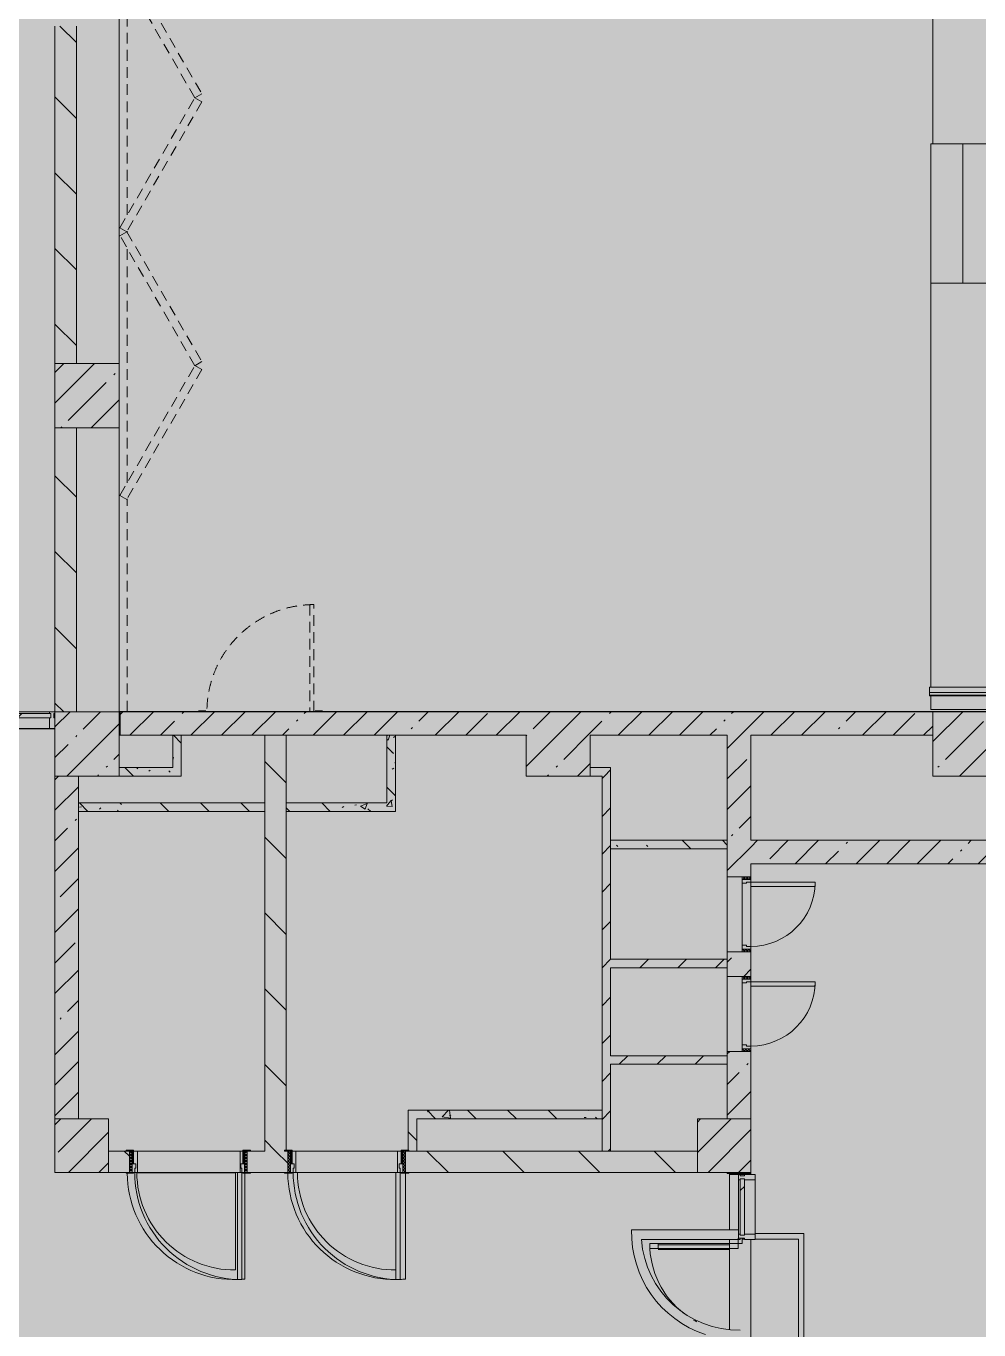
# Model space of a CAD drawing. Header units: millimetres. Extents: x -3129 to 197107, y -8553 to 29000.
# Drawn here: x 83538 to 92437, y 9430 to 21600 of the extents above; entities that cross this region are included whole.
import ezdxf

# ---------------------------------------------------------------- set-up
doc = ezdxf.new("R2010")
doc.units = ezdxf.units.MM
doc.linetypes.add('200_ШТРИХ__ш1_п0_6_', pattern=[160, 100, -60])
doc.layers.add('A-DETL-GENF-6', color=7, linetype='Continuous', lineweight=9, true_color=0xc0c0c0, transparency=0.4)
for name, color, linetype, lineweight, true_color in [('A-DETL-GENF-7', 7, 'Continuous', 5, 0xe2e2e2), ('A-DETL-GENF-9', 7, 'Continuous', 5, 0xb7b7b7), ('A-DOOR-3', 7, 'Continuous', 5, 0xaaaaaa), ('A-DOOR-4', 7, 'Continuous', 5, 0xe2e2e2), ('A-DOOR-5', 7, 'Continuous', 5, 0xb7b7b7), ('A-DOOR-FRAM-3', 7, 'Continuous', 5, 0xe2e2e2), ('A-DOOR-FRAM-4', 7, 'Continuous', 5, 0xaaaaaa), ('A-DOOR-FRAM-5', 7, 'Continuous', 5, 0xb7b7b7), ('A-FLOR-2', 7, 'Continuous', 5, 0xb7b7b7), ('A-GLAZ-CURT-1', 7, 'Continuous', 5, 0x737373), ('A-GLAZ-CWMG-2', 7, 'Continuous', 5, 0x737373), ('A-WALL-7', 7, 'Continuous', 9, 0x737373), ('A-WALL-8', 7, 'Continuous', 5, 0x737373), ('A-WALL-PATT-2', 7, 'Continuous', 5, 0x787878), ('I-WALL-7', 7, 'Continuous', 5, 0x737373), ('I-WALL-8', 7, 'Continuous', 5, 0x787878), ('S-COLS-1', 7, 'Continuous', 5, 0x737373), ('S-STRS-2', 7, 'Continuous', 5, 0x737373)]:
    doc.layers.add(name, color=color, linetype=linetype, lineweight=lineweight, true_color=true_color)
for name, color, linetype, lineweight in [('A-DETL-MBND-1', 7, '200_ШТРИХ__ш1_п0_6_', 9), ('A-GLAZ-CURT-2', 7, 'Continuous', 5), ('I-WALL-6', 7, 'Continuous', 5), ('S-COLS-2', 7, 'Continuous', 5)]:
    doc.layers.add(name, color=color, linetype=linetype, lineweight=lineweight)
pattern_1 = [(135, (70097.43, 0), (-353.5534, -353.5534), [])]
pattern_2 = [(45, (70097.43, 0), (-285.123, 285.123), []), (45, (70382.56, 0), (-285.123, 285.123), [504.031, -100.806, 16.764, -84.042])]
pattern_3 = [(45, (70097.43, 0), (-176.7767, 176.7767), [])]
pattern_4 = [(135, (70097.43, 0), (-377.171, -377.171), [533.4, -88.9, 17.78, -88.9]), (135, (70097.43, 376.94), (-377.171, -377.171), []), (50, (70097.43, 0), (637.645, -55.787), [66.675, -733.425]), (355, (70097.4, 0), (-123.35, 668.7), [53.34, -586.74]), (100.451, (70150.6, -4.65), (514.299, 612.908), [56.665, -623.315]), (46.184, (70097.4, 177.8), (948.776, -147.15), [100.012, -1100.137]), (96.636, (70176.5, 165.5), (830.91, 865.997), [84.998, -934.973]), (351.184, (70097.4, 177.8), (830.918, 865.99), [80.01, -880.11]), (21, (70186.33, 133.35), (530.651, -357.928), [66.675, -733.425]), (326, (70186.3, 133.35), (216.308, 644.658), [53.34, -586.74]), (71.451, (70230.55, 103.5), (746.96, 286.724), [56.665, -623.315]), (37.5, (70097.43, 0), (10.8105, 295.9426), [16.764, -562.864, 16.764, -578.866, -588.962]), (37.5, (70097.43, 0), (10.8105, 295.9426), [-1175.258, 16.764, -572.198]), (7.5, (70097.43, 0), (233.869, 350.6318), [16.764, -322.834, 16.764, -549.529, -224.472]), (7.5, (70097.43, 0), (233.869, 350.6318), [-905.891, 16.764, -207.708]), (327.5, (69899.19, 0), (474.5678, -20.0513), [16.764, -205.486, 16.764, -676.656, -920.115]), (327.5, (69899.19, 0), (474.5678, -20.0513), [-915.67, 16.764, -903.351]), (317.5, (69810.3, 0), (518.452, 88.9934), [16.764, -272.161, 16.764, -443.738, -653.415]), (317.5, (69810.3, 0), (518.452, 88.9934), [-749.427, 16.764, -636.651])]

# ---------------------------------------------------------------- blocks, each defined once
blk = doc.blocks.new('BSC_Колонна _Прямоугольная - 600х600-V99-2_1_1_птичка')
at = {"layer": 'S-COLS-2'}
h = blk.add_hatch(dxfattribs=at)
h.set_pattern_fill('FP_125', color=256, style=0, pattern_type=2)
h.set_pattern_definition([(45, (-14010, -14900), (-285.123, 285.123), []), (45, (-13724.88, -14900), (-285.123, 285.123), [504.031, -100.806, 16.764, -84.042])])
h.paths.add_polyline_path([(-300, -300), (300, -300), (300, 300), (-300, 300), (-300, -208)])
at = {"layer": 'S-COLS-1'}
for p, q in [((300, 300), (-300, 300)), ((-300, 300), (-300, -300)), ((300, -300), (300, 300)), ((-300, -300), (300, -300))]:
    blk.add_line(p, q, dxfattribs=at)
blk = doc.blocks.new('BSC_Колонна _Прямоугольная - 600х600-23295697-2_1_1_птичка')
at = {"layer": 'S-COLS-2'}
h = blk.add_hatch(dxfattribs=at)
h.set_pattern_fill('FP_126', color=256, style=0, pattern_type=2)
h.set_pattern_definition([(45, (-14010, -18150), (-285.123, 285.123), []), (45, (-13724.88, -18150), (-285.123, 285.123), [504.031, -100.806, 16.764, -84.042])])
h.paths.add_polyline_path([(-300, -300), (300, -300), (300, 300), (-300, 300), (-300, -26)])
at = {"layer": 'S-COLS-1'}
for p, q in [((300, 300), (-300, 300)), ((-300, 300), (-300, -300)), ((300, -300), (300, 300)), ((-300, -300), (300, -300))]:
    blk.add_line(p, q, dxfattribs=at)
blk = doc.blocks.new('110_Дверь_СКБ_1Ст_Внутренняя1 - Д-4 1100x2100h_су мгн-32375332-2_1_1_птичка')
at = {"layer": 'A-DOOR-3'}
h = blk.add_hatch(dxfattribs=at)
h.set_pattern_fill('FP_13', color=256, style=0, pattern_type=2)
h.set_pattern_definition([(135, (1751.41, 164.685), (-14.14214, -14.14214), []), (225, (1751.41, 164.685), (14.14214, -14.14214), [])])
h.paths.add_polyline_path([(562.5, 100), (537.5, 100), (537.5, -100), (562.5, -100)])
at = {"layer": 'A-DOOR-4'}
h = blk.add_hatch(color=256, dxfattribs=at)
h.paths.add_polyline_path([(512.5, 100), (512.5, 60), (502.5, 60), (502.5, 20), (537.5, 20), (537.5, 100)])
h.paths.add_polyline_path([(-487.5, 100), (-512.5, 100), (-512.5, 20), (-477.5, 20), (-477.5, 60), (-487.5, 60)])
at = {"layer": 'A-DOOR-FRAM-3'}
for points in [[(-487.5, 1100), (-487.5, 100), (-447.5, 100), (-447.5, 1100)], [(-567.5, 108), (-567.5, 100), (-497.5, 100), (-497.5, 108)], [(-497.5, 20), (-512.5, 20), (-512.5, -100), (-497.5, -100)], [(592.5, 108), (522.5, 108), (522.5, 100), (592.5, 100)], [(537.5, 20), (522.5, 20), (522.5, -100), (537.5, -100)], [(-567.5, -100), (-567.5, -108), (-497.5, -108), (-497.5, -100)], [(592.5, -100), (522.5, -100), (522.5, -108), (592.5, -108)]]:
    blk.add_hatch(color=256, dxfattribs=at).paths.add_polyline_path(points)
at = {"layer": 'A-DOOR-FRAM-4'}
h = blk.add_hatch(dxfattribs=at)
h.set_pattern_fill('FP_14', color=256, style=0, pattern_type=2)
h.set_pattern_definition([(45, (-371.384, 164.685), (-14.1421, 14.1421), []), (135, (-371.384, 164.685), (-14.1421, -14.1421), [])])
h.paths.add_polyline_path([(-512.5, 100), (-537.5, 100), (-537.5, -100), (-512.5, -100)])
at = {"layer": 'A-DOOR-5'}
for p, q in [((-487.5, 1100), (-487.5, 100)), ((-447.5, 1100), (-487.5, 1100)), ((-447.5, 100), (-447.5, 1100)), ((-487.5, 100), (-447.5, 100))]:
    blk.add_line(p, q, dxfattribs=at)
blk.add_arc((-487.5, 100), 1000, 360, 90, dxfattribs=at)
at = {"layer": 'A-DOOR-FRAM-5'}
for p, q in [((-497.5, 108), (-567.5, 108)), ((-567.5, 108), (-567.5, 100)), ((-567.5, 100), (-497.5, 100)), ((-512.5, 100), (-537.5, 100)), ((-537.5, 100), (-537.5, -100)), ((-487.5, 100), (-512.5, 100)), ((-512.5, 100), (-512.5, 20)), ((-512.5, -100), (-512.5, 100)), ((-497.5, 100), (-512.5, 100)), ((-512.5, 100), (-512.5, 99)), ((-512.5, 99), (-497.5, 99)), ((-512.5, 20), (-477.5, 20)), ((-497.5, 20), (-512.5, 20)), ((-512.5, 20), (-512.5, -100)), ((-497.5, 100), (-497.5, 108)), ((-497.5, 99), (-497.5, 100)), ((-497.5, -100), (-497.5, 20)), ((-487.5, 60), (-487.5, 100)), ((-477.5, 60), (-487.5, 60)), ((-477.5, 20), (-477.5, 60)), ((512.5, 60), (502.5, 60)), ((502.5, 60), (502.5, 20)), ((502.5, 20), (537.5, 20)), ((512.5, 100), (512.5, 60)), ((537.5, 100), (512.5, 100)), ((592.5, 108), (522.5, 108)), ((522.5, 108), (522.5, 100)), ((537.5, 100), (522.5, 100)), ((522.5, 100), (522.5, 99)), ((522.5, 100), (592.5, 100)), ((522.5, 99), (537.5, 99)), ((537.5, 20), (522.5, 20)), ((522.5, 20), (522.5, -100)), ((537.5, 20), (537.5, 100)), ((562.5, 100), (537.5, 100)), ((537.5, 100), (537.5, -100)), ((537.5, 99), (537.5, 100)), ((537.5, -100), (537.5, 20)), ((562.5, -100), (562.5, 100)), ((592.5, 100), (592.5, 108)), ((-497.5, -100), (-567.5, -100)), ((-567.5, -100), (-567.5, -108)), ((-567.5, -108), (-497.5, -108)), ((-537.5, -100), (-512.5, -100)), ((-512.5, -100), (-497.5, -100)), ((-497.5, -108), (-497.5, -100)), ((522.5, -100), (537.5, -100)), ((592.5, -100), (522.5, -100)), ((522.5, -100), (522.5, -108)), ((522.5, -108), (592.5, -108)), ((537.5, -100), (562.5, -100)), ((592.5, -108), (592.5, -100))]:
    blk.add_line(p, q, dxfattribs=at)
blk = doc.blocks.new('110_Дверь_СКБ_1Ст_Внутренняя1 - Д-13 1100x2100h_кладовая-33288301-2_1_1_птичка')
at = {"layer": 'A-DETL-MBND-1'}
for points in [[(512, 113), (512, 1110), (472, 1110), (472, 113)], [(592, 113), (592, 118), (522, 113)]]:
    blk.add_hatch(color=256, dxfattribs=at).paths.add_polyline_path(points)
for p, q in [((472, 1110), (472, 113)), ((512, 1110), (472, 1110)), ((512, 113), (512, 1110)), ((-498, 118), (-568, 118)), ((592, 118), (522, 118))]:
    blk.add_line(p, q, dxfattribs=at)
blk.add_arc((512, 110), 1000, 90, 179.8021, dxfattribs=at)
blk = doc.blocks.new('DOR__перегородка__Прямоугольная - ТП-2_ Вн_ДПГ_9480х4200h_2-23998078-2_1_1_птичка')
at = {"layer": 'A-DETL-MBND-1'}
for p, q in [((3, -75), (1987, -75)), ((1982, -72), (2019, -7)), ((3194, -772), (1982, -72)), ((2019, -7), (3231, -707)), ((2137, -75), (4324, -75)), ((3230, -707), (4443, -7)), ((4480, -72), (3268, -772)), ((4443, -7), (4480, -72)), ((4474, -75), (4487, -75)), ((4481, -72), (4518, -7)), ((5693, -772), (4481, -72)), ((4518, -7), (5731, -707)), ((4637, -75), (6824, -75)), ((5730, -707), (6942, -7)), ((6980, -72), (5767, -772)), ((6942, -7), (6980, -72)), ((6974, -75), (6985, -75)), ((6979, -72), (7017, -7)), ((8192, -772), (6979, -72)), ((7017, -7), (8229, -707)), ((7135, -75), (9323, -75)), ((8229, -707), (9441, -7)), ((9479, -72), (8267, -772)), ((9105, -201), (9105, -75)), ((9180, -158), (9180, -75)), ((9255, -114), (9255, -75)), ((9405, -1474), (9405, -114)), ((9441, -7), (9479, -72)), ((9473, -75), (9480, -75)), ((9255, -1474), (9255, -201)), ((9330, -1474), (9330, -158)), ((9105, -1474), (9105, -288)), ((9180, -1474), (9180, -244)), ((9480, -1474), (9480, -450)), ((3231, -707), (3194, -772)), ((3268, -772), (3230, -707)), ((5731, -707), (5693, -772)), ((5767, -772), (5730, -707)), ((8229, -707), (8192, -772)), ((8267, -772), (8229, -707)), ((9105, -1474), (9480, -1474))]:
    blk.add_line(p, q, dxfattribs=at)
blk = doc.blocks.new('BSC_Колонна _Прямоугольная - 500х500-V155-2_1_1_птичка')
at = {"layer": 'S-COLS-2'}
h = blk.add_hatch(dxfattribs=at)
h.set_pattern_fill('FP_176', color=256, style=0, pattern_type=2)
h.set_pattern_definition([(45, (-19960, -11150), (-285.123, 285.123), []), (45, (-19674.88, -11150), (-285.123, 285.123), [504.031, -100.806, 16.764, -84.042])])
h.paths.add_polyline_path([(-250, -250), (250, -250), (250, 250), (-250, 250), (-250, 71)])
at = {"layer": 'S-COLS-1'}
for p, q in [((250, 250), (-250, 250)), ((-250, 250), (-250, -250)), ((250, -250), (250, 250)), ((-250, -250), (250, -250))]:
    blk.add_line(p, q, dxfattribs=at)
blk = doc.blocks.new('Перекрытия 3 - Перекрытия 4-20977624-2_1_1_птичка')
at = {"layer": 'S-STRS-2'}
for p, q in [((21910, 26500), (21910, 26351)), ((22810, 26351), (22810, 26500)), ((23710, 26351), (23710, 26500)), ((24610, 26351), (24610, 26500)), ((25510, 26351), (25510, 26500)), ((26410, 26351), (26410, 26500)), ((27310, 26351), (27310, 26500)), ((28210, 26351), (28210, 26500)), ((29110, 26351), (29110, 26500)), ((30010, 26351), (30010, 26500)), ((21910, 26270), (21910, 20500)), ((22810, 20500), (22810, 26270)), ((23710, 20500), (23710, 26270)), ((24610, 20500), (24610, 26270)), ((25510, 20500), (25510, 26270)), ((26410, 20500), (26410, 26270)), ((27310, 20500), (27310, 26270)), ((28210, 20500), (28210, 26270)), ((29110, 20500), (29110, 26270)), ((30010, 22600), (30010, 26270)), ((30010, 20500), (30010, 22000)), ((22490, 20500), (21910, 20500)), ((23390, 20500), (22810, 20500)), ((24290, 20500), (23710, 20500)), ((25190, 20500), (24610, 20500)), ((26090, 20500), (25510, 20500)), ((26990, 20500), (26410, 20500)), ((27890, 20500), (27310, 20500)), ((28790, 20500), (28210, 20500)), ((29690, 20500), (29110, 20500)), ((30610, 20500), (30010, 20500))]:
    blk.add_line(p, q, dxfattribs=at)
blk = doc.blocks.new('110_Дверь_СКБ_1Ст - д-18 _п_ 700x2100h_Технический шкаф ЭОМ и СС-32102833-2_1_1_птичка')
at = {"layer": 'A-DOOR-3'}
h = blk.add_hatch(dxfattribs=at)
h.set_pattern_fill('FP_55', color=256, style=0, pattern_type=2)
h.set_pattern_definition([(135, (1951.41, 174.685), (-14.14214, -14.14214), []), (225, (1951.41, 174.685), (14.14214, -14.14214), [])])
h.paths.add_polyline_path([(362.5, 110), (337.5, 110), (337.5, 30), (362.5, 30)])
at = {"layer": 'A-DOOR-4'}
h = blk.add_hatch(color=256, dxfattribs=at)
h.paths.add_polyline_path([(337.5, 110), (312.5, 110), (312.5, 70), (302.5, 70), (302.5, 30), (337.5, 30)])
h.paths.add_polyline_path([(-277.5, 70), (-287.5, 70), (-287.5, 110), (-312.5, 110), (-312.5, 30), (-277.5, 30)])
at = {"layer": 'A-DOOR-FRAM-3'}
blk.add_hatch(color=256, dxfattribs=at).paths.add_polyline_path([(-247.5, 710), (-287.5, 710), (-287.5, 110), (-247.5, 110)])
at = {"layer": 'A-DOOR-FRAM-4'}
h = blk.add_hatch(dxfattribs=at)
h.set_pattern_fill('FP_56', color=256, style=0, pattern_type=2)
h.set_pattern_definition([(45, (-171.384, 174.685), (-14.1421, 14.1421), []), (135, (-171.384, 174.685), (-14.1421, -14.1421), [])])
h.paths.add_polyline_path([(-312.5, 110), (-337.5, 110), (-337.5, 30), (-312.5, 30)])
at = {"layer": 'A-DOOR-5'}
for p, q in [((-287.5, 710), (-287.5, 110)), ((-247.5, 710), (-287.5, 710)), ((-247.5, 110), (-247.5, 710)), ((-287.5, 110), (-247.5, 110))]:
    blk.add_line(p, q, dxfattribs=at)
blk.add_arc((-287.5, 110), 600, 360, 90, dxfattribs=at)
at = {"layer": 'A-DOOR-FRAM-5'}
for p, q in [((-312.5, 110), (-337.5, 110)), ((-337.5, 110), (-337.5, 30)), ((-337.5, 30), (-312.5, 30)), ((-287.5, 110), (-312.5, 110)), ((-312.5, 110), (-312.5, 30)), ((-312.5, 30), (-312.5, 110)), ((-312.5, 30), (-277.5, 30)), ((-287.5, 70), (-287.5, 110)), ((-277.5, 70), (-287.5, 70)), ((-277.5, 30), (-277.5, 70)), ((302.5, 30), (-277.5, 30)), ((-247.5, 110), (312.5, 110)), ((312.5, 70), (302.5, 70)), ((302.5, 70), (302.5, 30)), ((302.5, 30), (337.5, 30)), ((312.5, 110), (312.5, 70)), ((337.5, 110), (312.5, 110)), ((337.5, 30), (337.5, 110)), ((362.5, 110), (337.5, 110)), ((337.5, 110), (337.5, 30)), ((337.5, 30), (362.5, 30)), ((362.5, 30), (362.5, 110))]:
    blk.add_line(p, q, dxfattribs=at)
blk = doc.blocks.new('BSC_Колонна _Прямоугольная - 500х500-V184-2_1_1_птичка')
at = {"layer": 'S-COLS-2'}
h = blk.add_hatch(dxfattribs=at)
h.set_pattern_fill('FP_199', color=256, style=0, pattern_type=2)
h.set_pattern_definition([(45, (-13960, -11150), (-285.123, 285.123), []), (45, (-13674.88, -11150), (-285.123, 285.123), [504.031, -100.806, 16.764, -84.042])])
h.paths.add_polyline_path([(-250, -250), (250, -250), (250, 250), (-250, 250), (-250, -208)])
at = {"layer": 'S-COLS-1'}
for p, q in [((250, 250), (-250, 250)), ((-250, 250), (-250, -250)), ((250, -250), (250, 250)), ((-250, -250), (250, -250))]:
    blk.add_line(p, q, dxfattribs=at)
blk = doc.blocks.new('BSC_Колонна _Прямоугольная - 600х600-V188-2_1_1_птичка')
at = {"layer": 'S-COLS-2'}
h = blk.add_hatch(dxfattribs=at)
h.set_pattern_fill('FP_202', color=256, style=0, pattern_type=2)
h.set_pattern_definition([(45, (-22210, -14900), (-285.123, 285.123), []), (45, (-21924.88, -14900), (-285.123, 285.123), [504.031, -100.806, 16.764, -84.042])])
h.paths.add_polyline_path([(-300, -300), (300, -300), (300, 300), (-300, 300)])
at = {"layer": 'S-COLS-1'}
for p, q in [((300, 300), (-300, 300)), ((-300, 300), (-300, -300)), ((300, -300), (300, 300)), ((-300, -300), (300, -300))]:
    blk.add_line(p, q, dxfattribs=at)
blk = doc.blocks.new('Прямоугольный импост - Импост структурный с накладкой - 160мм-23997896-2_1_1_птичка')
at = {"layer": 'A-GLAZ-CWMG-2'}
for p, q in [((-50, 40), (-50, 140)), ((-50, 140), (0, 140)), ((-40, 40), (-50, 40)), ((-50, -17), (-50, 0)), ((-50, 0), (-40, 0)), ((-40, 0), (-40, 40)), ((-10, 40), (-10, 0)), ((0, 40), (-10, 40)), ((-10, 0), (0, 0)), ((0, -17), (-50, -17))]:
    blk.add_line(p, q, dxfattribs=at)
blk = doc.blocks.new('Системная панель - Стекло - 40мм-23997898-2_1_1_птичка')
at = {"layer": 'A-GLAZ-CURT-2'}
h = blk.add_hatch(dxfattribs=at)
h.set_pattern_fill('FP_224', color=256, style=0, pattern_type=2)
h.set_pattern_definition([(45, (-13750.1, -14683), (-1414.21, 1414.21), [1000, -3000]), (45, (-14750.1, -15183), (-1414.21, 1414.21), [3000, -1000]), (45, (-12750.1, -15683), (-1414.21, 1414.21), [1000, -3000])])
h.paths.add_polyline_path([(420, -40), (420, 0), (-420, 0), (-420, -40)])
at = {"layer": 'A-GLAZ-CURT-1'}
for p, q in [((420, 0), (-420, 0)), ((-420, 0), (-420, -40)), ((-420, -40), (420, -40)), ((420, -40), (420, 0))]:
    blk.add_line(p, q, dxfattribs=at)
blk = doc.blocks.new('Прямоугольный импост - Импост структурный с накладкой - 160мм-23771920-2_1_1_птичка')
at = {"layer": 'A-GLAZ-CWMG-2'}
for p, q in [((13660, 15200), (12840, 15200)), ((13660, 15043), (12840, 15043))]:
    blk.add_line(p, q, dxfattribs=at)
blk = doc.blocks.new('Системная панель - Стекло - 40мм-32387041-2_1_1_птичка')
at = {"layer": 'A-GLAZ-CURT-2'}
h = blk.add_hatch(dxfattribs=at)
h.set_pattern_fill('FP_231', color=256, style=0, pattern_type=2)
h.set_pattern_definition([(135, (10077.7, -20610), (-1414.21, -1414.21), [1000, -3000]), (135, (10577.7, -21610), (-1414.21, -1414.21), [3000, -1000]), (135, (11077.7, -19610), (-1414.21, -1414.21), [1000, -3000])])
h.paths.add_polyline_path([(262, 40), (-262, 40), (-262, 0), (262, 0)])
at = {"layer": 'A-GLAZ-CURT-1'}
for p, q in [((262, 40), (-262, 40)), ((-262, 40), (-262, 0)), ((-262, 0), (262, 0)), ((262, 0), (262, 40))]:
    blk.add_line(p, q, dxfattribs=at)
blk = doc.blocks.new('Прямоугольный импост - Импост структурный с накладкой - 160мм Темный-30755591-2_1_1_птичка')
at = {"layer": 'A-GLAZ-CWMG-2'}
for p, q in [((-25, 0), (-25, 17)), ((-25, 17), (25, 17)), ((-15, 0), (-25, 0)), ((-15, -40), (-15, 0)), ((25, 0), (15, 0)), ((15, 0), (15, -40)), ((25, 17), (25, 0)), ((-25, -140), (-25, -40)), ((-25, -40), (-15, -40)), ((15, -40), (25, -40)), ((25, -40), (25, -140)), ((25, -140), (-25, -140))]:
    blk.add_line(p, q, dxfattribs=at)
blk = doc.blocks.new('Прямоугольный импост - Импост структурный с накладкой - 160мм Темный-30755595-2_1_1_птичка')
at = {"layer": 'A-GLAZ-CWMG-2'}
for p, q in [((0, 17), (-50, 17)), ((-50, 17), (-50, 0)), ((-50, 0), (-40, 0)), ((-40, 0), (-40, -40)), ((-10, -40), (-10, 0)), ((-10, 0), (0, 0)), ((0, 0), (0, 17)), ((-40, -40), (-50, -40)), ((-50, -40), (-50, -140)), ((0, -40), (-10, -40)), ((0, -140), (0, -40)), ((-50, -140), (0, -140))]:
    blk.add_line(p, q, dxfattribs=at)
blk = doc.blocks.new('Дверь_Витражная_остекление_ - ВВ-16 остекление-32390142-2_1_1_птичка')
at = {"layer": 'A-DETL-GENF-7'}
for points in [[(-788, -56), (-788, -20), (-833, -20), (-833, -845), (-788, -845)], [(850, -860), (850, -20), (837, -20), (837, -860)]]:
    blk.add_hatch(color=256, dxfattribs=at).paths.add_polyline_path(points)
at = {"layer": 'A-DETL-GENF-9'}
for p, q in [((-788, -20), (-833, -20)), ((-833, -845), (-833, -20)), ((-788, -20), (-833, -20)), ((-833, -20), (-833, -845)), ((-833, -100), (-788, -100)), ((-823, -765), (-823, -100)), ((-788, -845), (-788, -20)), ((-788, -845), (-788, -20)), ((-779, -765), (-779, -100)), ((829, -780), (829, -100)), ((837, -860), (837, -20)), ((837, -20), (837, -860)), ((850, -100), (837, -100)), ((-833, -765), (-788, -765)), ((-833, -845), (-788, -845)), ((-833, -845), (-788, -845)), ((850, -780), (837, -780)), ((850, -860), (837, -860)), ((837, -860), (850, -860))]:
    blk.add_line(p, q, dxfattribs=at)
at = {"layer": 'A-DOOR-5'}
for p, q in [((-883, 20), (-833, 20)), ((-883, -20), (-883, 20)), ((-833, 20), (-833, -20)), ((833, 20), (883, 20)), ((833, -20), (833, 20)), ((883, 20), (883, -20)), ((-833, -20), (-883, -20)), ((-833, -845), (-833, -20)), ((833, -860), (833, -20)), ((883, -20), (833, -20))]:
    blk.add_line(p, q, dxfattribs=at)
for centre, radius, start, end in [((-833, -20), 825, 329.8094, 332.2043), ((-833, -20), 825, 270, 322.6078), ((833, -20), 840, 230.3386, 232.9926), ((833, -20), 840, 234.0758, 270)]:
    blk.add_arc(centre, radius, start, end, dxfattribs=at)
blk = doc.blocks.new('Прямоугольный импост - Импост структурный с накладкой - 160мм Темный-32387142-2_1_1_птичка')
at = {"layer": 'A-GLAZ-CWMG-2'}
for p, q in [((20093, 10325), (20093, 10830)), ((20250, 10325), (20250, 10830))]:
    blk.add_line(p, q, dxfattribs=at)
blk = doc.blocks.new('Перекрытия 2 - Перекрытия 4-32990152-2_1_1_птичка')
at = {"layer": 'S-STRS-2'}
for p, q in [((21910, 19180), (22510, 19180)), ((21910, 19180), (21910, 15411)), ((22810, 19180), (23410, 19180)), ((22810, 15411), (22810, 19180)), ((23710, 19180), (24310, 19180)), ((23710, 15411), (23710, 19180)), ((24610, 19180), (25210, 19180)), ((24610, 15411), (24610, 19180)), ((25510, 19180), (26110, 19180)), ((25510, 15411), (25510, 19180)), ((26410, 19180), (27010, 19180)), ((26410, 15411), (26410, 19180)), ((27310, 19180), (27910, 19180)), ((27310, 15411), (27310, 19180)), ((28210, 19180), (28810, 19180)), ((28210, 15411), (28210, 19180)), ((29110, 19180), (29710, 19180)), ((29110, 15411), (29110, 19180)), ((30010, 19180), (30610, 19180)), ((30010, 15411), (30010, 19180)), ((30610, 18430), (30610, 19180)), ((30610, 15411), (30610, 17830)), ((21910, 15330), (21910, 15200)), ((22810, 15200), (22810, 15330)), ((23710, 15200), (23710, 15330)), ((24610, 15200), (24610, 15330)), ((25510, 15200), (25510, 15330)), ((26410, 15200), (26410, 15330)), ((27310, 15200), (27310, 15330)), ((28210, 15200), (28210, 15330)), ((29110, 15200), (29110, 15330)), ((30010, 15200), (30010, 15330)), ((30610, 15200), (30610, 15330)), ((22810, 15200), (21910, 15200)), ((23710, 15200), (22810, 15200)), ((24610, 15200), (23710, 15200)), ((25510, 15200), (24610, 15200)), ((26410, 15200), (25510, 15200)), ((27310, 15200), (26410, 15200)), ((28210, 15200), (27310, 15200)), ((29110, 15200), (28210, 15200)), ((30010, 15200), (29110, 15200)), ((30610, 15200), (30010, 15200))]:
    blk.add_line(p, q, dxfattribs=at)
blk = doc.blocks.new('Стены наклон_ амфитеатр - Стены наклон_ амфитеатр-32992696-2_1_1_птичка')
at = {"layer": 'A-WALL-PATT-2'}
h = blk.add_hatch(dxfattribs=at)
h.set_pattern_fill('FP_92', color=256, style=0, pattern_type=2)
h.set_pattern_definition([(0, (26444.5, 15393.4), (0, 246.1), []), (90, (26444.5, 15393.4), (-1300, 8e-14), [])])
h.paths.add_polyline_path([(31010, 15354), (31010, 15381), (21879, 15381), (21879, 15354), (30993, 15354)])
at = {"layer": 'A-WALL-8'}
for p, q in [((31041, 15431), (21879, 15431)), ((21879, 15431), (21879, 15381)), ((21879, 15381), (31010, 15381)), ((21879, 15354), (21879, 15381)), ((21879, 15350), (21879, 15354)), ((31010, 15354), (21879, 15354)), ((31010, 15350), (21879, 15350))]:
    blk.add_line(p, q, dxfattribs=at)

msp = doc.modelspace()

# ---------------------------------------------------------------- hatches: boundary and pattern name
at = {"layer": 'A-DETL-GENF-6'}
msp.add_hatch(color=256, dxfattribs=at).paths.add_polyline_path([(103272.5, -280), (108857.4, -280), (108857.4, 23777.7), (103957.4, 23777.7), (103957.4, 27350), (73949.4, 27350), (73949.4, 15358), (69829.4, 15358), (69829.4, -280), (102344.9, -280)])
at = {"layer": 'I-WALL-6'}
h = msp.add_hatch(dxfattribs=at)
h.set_pattern_fill('FP_135', color=256, style=0, pattern_type=2)
h.set_pattern_definition(pattern_1)
h.paths.add_polyline_path([(83807.7, 15200), (84007.7, 15200), (84007.7, 17850), (83807.7, 17850), (83807.7, 15848.6)])
h.paths.add_polyline_path([(83807.7, 18450), (84007.7, 18450), (84007.7, 21600), (83807.7, 21600), (83807.7, 20476.2)])
h.paths.add_polyline_path([(83807.7, 22200), (84007.7, 22200), (84007.7, 26300), (83807.7, 26300), (83807.7, 25103.8)])
h = msp.add_hatch(dxfattribs=at)
h.set_pattern_fill('FP_132', color=256, style=0, pattern_type=2)
h.set_pattern_definition(pattern_2)
h.paths.add_polyline_path([(100707.4, 14980), (100887.4, 14980), (100887.4, 15200), (100707.4, 15196.3)])
h.paths.add_polyline_path([(96779.8, 14980), (100107.4, 14980), (100107.4, 15200), (96507.4, 15200), (96507.4, 14980)])
h.paths.add_polyline_path([(84417.4, 14980), (88207.7, 14980), (88207.7, 15200), (84417.4, 15200)])
h.paths.add_polyline_path([(95907.4, 14980), (95907.4, 15200), (92607.4, 15200), (92607.4, 14980), (93069.7, 14980)])
h.paths.add_polyline_path([(88807.7, 14980), (92007.4, 14980), (92007.4, 15200), (88807.7, 15200)])
h = msp.add_hatch(dxfattribs=at)
h.set_pattern_fill('FP_135', color=256, style=0, pattern_type=2)
h.set_pattern_definition(pattern_1)
h.paths.add_polyline_path([(85767.4, 11100), (85952.4, 11100), (85952.4, 11108), (85967.4, 11108), (85967.4, 14980), (85767.4, 14980), (85767.4, 11221)])
h = msp.add_hatch(dxfattribs=at)
h.set_pattern_fill('FP_132', color=256, style=0, pattern_type=2)
h.set_pattern_definition(pattern_2)
h.paths.add_polyline_path([(90087.4, 10890), (90307.4, 10890), (90307.4, 10900), (90087.4, 10900)])
h.paths.add_polyline_path([(90227.4, 11400), (90307.4, 11400), (90307.4, 12030), (90087.4, 12030), (90087.4, 11400), (90198.5, 11400)])
h.paths.add_polyline_path([(90227.4, 12730), (90307.4, 12730), (90307.4, 12960), (90087.4, 12960), (90087.4, 12730)])
h.paths.add_polyline_path([(90227.4, 13660), (90307.4, 13660), (90307.4, 14980), (90087.4, 14980), (90087.4, 13660)])
h = msp.add_hatch(dxfattribs=at)
h.set_pattern_fill('FP_136', color=256, style=0, pattern_type=2)
h.set_pattern_definition(pattern_3)
h.paths.add_polyline_path([(88917.4, 14600), (88997.4, 14600), (88997.4, 14680), (88807.7, 14680), (88807.7, 14600)])
h = msp.add_hatch(dxfattribs=at)
h.set_pattern_fill('FP_132', color=256, style=0, pattern_type=2)
h.set_pattern_definition(pattern_2)
h.paths.add_polyline_path([(84027.4, 11400), (84027.4, 14600), (83807.4, 14600), (83807.6, 11400)])
h = msp.add_hatch(dxfattribs=at)
h.set_pattern_fill('FP_136', color=256, style=0, pattern_type=2)
h.set_pattern_definition(pattern_3)
h.paths.add_polyline_path([(88997.4, 11100), (88997.4, 14600), (88917.4, 14600), (88917.4, 11100)])
h = msp.add_hatch(dxfattribs=at)
h.set_pattern_fill('FP_132', color=256, style=0, pattern_type=2)
h.set_pattern_definition(pattern_2)
h.paths.add_polyline_path([(100489.9, 13780), (100887.4, 13780), (100887.4, 14000), (90307.4, 14000), (90307.4, 13780), (96779.8, 13780)])
h = msp.add_hatch(dxfattribs=at)
h.set_pattern_fill('FP_136', color=256, style=0, pattern_type=2)
h.set_pattern_definition(pattern_3)
h.paths.add_polyline_path([(90087.4, 12810), (90087.4, 12890), (88997.4, 12890), (88997.4, 12810), (89359.7, 12810)])
h = msp.add_hatch(dxfattribs=at)
h.set_pattern_fill('FP_136', color=256, style=0, pattern_type=2)
h.set_pattern_definition(pattern_3)
h.paths.add_polyline_path([(90087.4, 11910), (90087.4, 11990), (88997.4, 11990), (88997.4, 11910), (89359.7, 11910)])
h = msp.add_hatch(dxfattribs=at)
h.set_pattern_fill('FP_135', color=256, style=0, pattern_type=2)
h.set_pattern_definition(pattern_1)
h.paths.add_polyline_path([(89807.4, 10900), (89807.4, 11100), (87082.4, 11100), (87082.4, 10900), (89359.7, 10900)])
h.paths.add_polyline_path([(84502.4, 10900), (84502.4, 11100), (84307.4, 11100), (84307.4, 10900), (84472.4, 10900)])
h.paths.add_polyline_path([(85632.4, 10900), (85982.4, 10900), (85982.4, 11100), (85602.4, 11100), (85602.4, 10900)])
at = {"layer": 'I-WALL-8'}
h = msp.add_hatch(dxfattribs=at)
h.set_pattern_fill('FP_143', color=256, style=0, pattern_type=2)
h.set_pattern_definition(pattern_4)
h.paths.add_polyline_path([(84987.4, 14680), (84987.4, 14980), (84907.4, 14980), (84907.4, 14680)])
h = msp.add_hatch(dxfattribs=at)
h.set_pattern_fill('FP_143', color=256, style=0, pattern_type=2)
h.set_pattern_definition(pattern_4)
h.paths.add_polyline_path([(86987.4, 14350), (86987.4, 14980), (86907.4, 14980), (86907.4, 14350)])
h = msp.add_hatch(dxfattribs=at)
h.set_pattern_fill('FP_143', color=256, style=0, pattern_type=2)
h.set_pattern_definition(pattern_4)
h.paths.add_polyline_path([(84407.4, 14600), (84987.4, 14600), (84987.4, 14680), (84407.4, 14680)])
h = msp.add_hatch(dxfattribs=at)
h.set_pattern_fill('FP_143', color=256, style=0, pattern_type=2)
h.set_pattern_definition(pattern_4)
h.paths.add_polyline_path([(85767.4, 14270), (85767.4, 14350), (84027.4, 14350), (84027.4, 14270), (85649.6, 14270)])
h = msp.add_hatch(dxfattribs=at)
h.set_pattern_fill('FP_143', color=256, style=0, pattern_type=2)
h.set_pattern_definition(pattern_4)
h.paths.add_polyline_path([(85967.4, 14270), (86987.4, 14270), (86987.4, 14350), (85967.4, 14350)])
h = msp.add_hatch(dxfattribs=at)
h.set_pattern_fill('FP_143', color=256, style=0, pattern_type=2)
h.set_pattern_definition(pattern_4)
h.paths.add_polyline_path([(90087.4, 13920), (90087.4, 14000), (88997.4, 14000), (88997.4, 13920), (89359.7, 13920)])
h = msp.add_hatch(dxfattribs=at)
h.set_pattern_fill('FP_143', color=256, style=0, pattern_type=2)
h.set_pattern_definition(pattern_4)
h.paths.add_polyline_path([(87112.4, 11100), (87187.4, 11100), (87187.4, 11480), (87107.4, 11480), (87112.4, 11108)])
h = msp.add_hatch(dxfattribs=at)
h.set_pattern_fill('FP_143', color=256, style=0, pattern_type=2)
h.set_pattern_definition(pattern_4)
h.paths.add_polyline_path([(88917.4, 11400), (88917.4, 11480), (87187.4, 11480), (87187.4, 11400)])
at = {"layer": 'S-COLS-2'}
h = msp.add_hatch(dxfattribs=at)
h.set_pattern_fill('FP_132', color=256, style=0, pattern_type=2)
h.set_pattern_definition(pattern_2)
h.paths.add_polyline_path([(88207.7, 14600), (88807.7, 14600), (88807.7, 15200), (88207.7, 15200), (88207.7, 14980)])

# ---------------------------------------------------------------- linework, layer by layer
at = {"layer": 'A-FLOR-2'}
for p, q in [((84407.7, 15200), (84407.7, 24680)), ((100707.4, 15203.4), (84407.5, 15203.4)), ((83807.4, 15040), (76867.4, 15040)), ((84417.4, 14980), (84407.4, 14980)), ((84542.4, 11100), (84577.4, 11100)), ((84577.4, 11100), (84577.4, 10897.8)), ((85537.4, 10900), (85537.4, 11100)), ((85537.4, 11100), (85562.4, 11100)), ((86022.4, 11100), (86057.4, 11100)), ((86057.4, 11100), (86057.4, 10900)), ((87007.4, 10900), (87007.4, 11100)), ((87007.4, 11100), (87042.4, 11100)), ((84572.4, 10899), (84542.4, 10899)), ((84577.4, 10897.8), (85492.4, 10897.8)), ((85512.4, 10900), (85492.4, 10900)), ((85492.4, 10900), (85492.4, 9990.1)), ((85582.4, 9905), (85582.4, 10892)), ((86072.4, 10899), (86022.4, 10899)), ((86057.4, 10900), (86992.4, 10900)), ((87082.4, 9905), (87082.4, 10892)), ((90190.4, 10363), (89193.7, 10363)), ((89285.7, 10273), (90187.4, 10273)), ((90227.4, 10278.9), (90247.4, 10278.9)), ((90802.4, 10328.9), (90347.4, 10328.9)), ((90347.4, 10278.9), (90752.4, 10278.9)), ((90752.4, 10278.9), (90752.4, 8547.4)), ((90802.4, 8497.4), (90802.4, 10328.9))]:
    msp.add_line(p, q, dxfattribs=at)
for centre, radius, start, end in [((85482.4, 10900), 1000, 180.45922, 271.72242), ((85482.4, 10900), 910, 180.06296, 270.62964), ((86982.4, 10900), 1000, 180.45922, 270.57477), ((86982.4, 10900), 910, 180.06296, 270.62964), ((90193.4, 10338), 1000, 178.56746, 251.86052), ((90193.4, 10338), 910, 184.09604, 270.88287), ((85482.4, 10900), 1000, 274.01771, 275.73917), ((86982.4, 10900), 1000, 272.87006, 275.73917)]:
    msp.add_arc(centre, radius, start, end, dxfattribs=at)
at = {"layer": 'A-WALL-7'}
for p, q in [((84987.4, 14980), (84907.4, 14980)), ((85967.4, 14980), (85767.4, 14980)), ((86987.4, 14980), (86907.4, 14980)), ((84027.4, 14350), (84027.4, 14270)), ((85767.4, 14270), (85767.4, 14350)), ((85967.4, 14350), (85967.4, 14270)), ((88997.4, 14000), (88997.4, 13920)), ((90087.4, 13920), (90087.4, 14000)), ((90087.4, 12810), (90087.4, 12890)), ((90087.4, 11910), (90087.4, 11990)), ((88917.4, 11400), (88917.4, 11480)), ((87112.4, 11100), (87187.4, 11100)), ((88917.4, 11100), (88997.4, 11100)), ((90307.4, 10890), (90307.4, 10900))]:
    msp.add_line(p, q, dxfattribs=at)
at = {"layer": 'I-WALL-7'}
for p, q in [((83807.7, 21600), (83807.7, 18450)), ((84007.7, 18450), (84007.7, 21600)), ((83807.7, 17850), (83807.7, 15200)), ((84007.7, 15200), (84007.7, 17850)), ((88207.7, 15200), (84417.4, 15200)), ((84417.4, 15200), (84417.4, 14980)), ((92007.4, 15200), (88807.7, 15200)), ((84417.4, 14980), (84907.4, 14980)), ((84907.4, 14980), (84907.4, 14680)), ((84987.4, 14980), (85767.4, 14980)), ((84987.4, 14600), (84987.4, 14980)), ((85767.4, 14980), (85767.4, 14350)), ((85967.4, 14350), (85967.4, 14980)), ((85967.4, 14980), (86907.4, 14980)), ((86907.4, 14980), (86907.4, 14350)), ((86987.4, 14980), (88207.7, 14980)), ((86987.4, 14270), (86987.4, 14980)), ((88807.7, 14980), (90087.4, 14980)), ((90087.4, 14980), (90087.4, 14000)), ((90307.4, 14980), (92007.4, 14980)), ((90307.4, 14000), (90307.4, 14980)), ((84907.4, 14680), (84407.4, 14680)), ((88997.4, 14680), (88807.7, 14680)), ((88807.7, 14680), (88807.7, 14600)), ((88997.4, 14000), (88997.4, 14680)), ((83807.4, 14600), (83807.4, 11400)), ((84027.4, 14350), (84027.4, 14600)), ((84407.4, 14600), (84987.4, 14600)), ((88807.7, 14600), (88917.4, 14600)), ((88917.4, 14600), (88917.4, 11480)), ((85767.4, 14350), (84027.4, 14350)), ((84027.4, 11400), (84027.4, 14270)), ((84027.4, 14270), (85767.4, 14270)), ((85767.4, 14270), (85767.4, 11100)), ((86907.4, 14350), (85967.4, 14350)), ((85967.4, 11108), (85967.4, 14270)), ((85967.4, 14270), (86987.4, 14270)), ((90087.4, 14000), (88997.4, 14000)), ((100887.4, 14000), (90307.4, 14000)), ((88997.4, 12890), (88997.4, 13920)), ((88997.4, 13920), (90087.4, 13920)), ((90087.4, 12890), (90087.4, 13920)), ((90307.4, 13660), (90307.4, 13780)), ((90307.4, 13780), (101397.4, 13780)), ((90087.4, 13660), (90227.4, 13660)), ((90227.4, 12960), (90087.4, 12960)), ((90307.4, 12730), (90307.4, 12960)), ((90087.4, 12890), (88997.4, 12890)), ((88997.4, 11990), (88997.4, 12810)), ((88997.4, 12810), (90087.4, 12810)), ((90087.4, 11990), (90087.4, 12810)), ((90087.4, 12730), (90227.4, 12730)), ((90087.4, 11990), (88997.4, 11990)), ((90227.4, 12030), (90087.4, 12030)), ((90307.4, 11400), (90307.4, 12030)), ((88997.4, 11100), (88997.4, 11910)), ((88997.4, 11910), (90087.4, 11910)), ((90087.4, 11910), (90087.4, 11400)), ((87107.4, 11480), (87107.4, 11108)), ((88917.4, 11480), (87107.4, 11480)), ((87187.4, 11100), (87187.4, 11400)), ((87187.4, 11400), (88917.4, 11400)), ((88917.4, 11400), (88917.4, 11100)), ((84472.4, 11100), (84307.4, 11100)), ((84542.4, 11100), (85562.4, 11100)), ((85767.4, 11100), (85632.4, 11100)), ((86057.4, 11100), (87007.4, 11100)), ((88917.4, 11100), (87187.4, 11100)), ((89807.4, 11100), (88997.4, 11100)), ((84307.4, 10900), (84472.4, 10900)), ((85492.4, 10900), (84552.4, 10900)), ((85632.4, 10900), (85952.4, 10900)), ((86057.4, 10900), (86032.4, 10900)), ((87112.4, 10900), (89807.4, 10900)), ((90087.4, 10900), (90087.4, 10890)), ((90087.4, 10890), (90307.4, 10890)), ((90107.4, 10363), (90107.4, 10900)), ((90107.4, 10880), (90307.4, 10880)), ((90307.4, 10880), (90307.4, 10890)), ((90107.4, 9432.4), (90107.4, 10273)), ((90307.4, 10275.4), (90307.4, 8547.4))]:
    msp.add_line(p, q, dxfattribs=at)
at = {"layer": 'S-COLS-1'}
for p, q in [((88807.7, 15200), (88207.7, 15200)), ((88207.7, 14980), (88207.7, 14600)), ((88807.7, 14600), (88807.7, 14980)), ((88207.7, 14600), (88807.7, 14600))]:
    msp.add_line(p, q, dxfattribs=at)
at = {"layer": 'S-STRS-2'}
for p, q in [((91987.4, 20500), (91987.4, 19200)), ((91987.4, 20500), (92007.4, 20500)), ((91987.4, 20500), (91987.4, 19200)), ((92287.4, 20500), (92287.4, 19200)), ((92287.4, 20500), (92287.4, 19200))]:
    msp.add_line(p, q, dxfattribs=at)

# ---------------------------------------------------------------- block references
at = {"layer": 'A-DETL-MBND-1', "rotation": 90.00000000000044}
msp.add_blockref('DOR__перегородка__Прямоугольная - ТП-2_ Вн_ДПГ_9480х4200h_2-23998078-2_1_1_птичка', (84407.4, 15200), dxfattribs=at)
at = {"layer": 'A-DETL-MBND-1'}
msp.add_blockref('110_Дверь_СКБ_1Ст_Внутренняя1 - Д-13 1100x2100h_кладовая-33288301-2_1_1_птичка', (85714.9, 15090), dxfattribs=at)
at = {"layer": 'A-DOOR-5'}
for name, p, rotation in [('110_Дверь_СКБ_1Ст - д-18 _п_ 700x2100h_Технический шкаф ЭОМ и СС-32102833-2_1_1_птичка', (90197.4, 13322.5), 269.9999999999999), ('110_Дверь_СКБ_1Ст - д-18 _п_ 700x2100h_Технический шкаф ЭОМ и СС-32102833-2_1_1_птичка', (90197.4, 12392.5), 269.9999999999999), ('110_Дверь_СКБ_1Ст_Внутренняя1 - Д-4 1100x2100h_су мгн-32375332-2_1_1_птичка', (85064.9, 11000), 180), ('110_Дверь_СКБ_1Ст_Внутренняя1 - Д-4 1100x2100h_су мгн-32375332-2_1_1_птичка', (86544.9, 11000), 180), ('Дверь_Витражная_остекление_ - ВВ-16 остекление-32390142-2_1_1_птичка', (90207.4, 9402.9), 269.9999999999998)]:
    msp.add_blockref(name, p, dxfattribs=dict(at, rotation=rotation))
at = {"layer": 'A-GLAZ-CURT-1'}
msp.add_blockref('Системная панель - Стекло - 40мм-23997898-2_1_1_птичка', (83347.6, 15183), dxfattribs=at)
at = {"layer": 'A-GLAZ-CURT-1', "rotation": 269.9999999999997}
msp.add_blockref('Системная панель - Стекло - 40мм-32387041-2_1_1_птичка', (90207.4, 10577.7), dxfattribs=at)
at = {"layer": 'A-GLAZ-CWMG-2'}
for name in ['Прямоугольный импост - Импост структурный с накладкой - 160мм-23771920-2_1_1_птичка', 'Прямоугольный импост - Импост структурный с накладкой - 160мм Темный-32387142-2_1_1_птичка']:
    msp.add_blockref(name, (70097.4, 0), dxfattribs=at)
at = {"layer": 'A-GLAZ-CWMG-2', "extrusion": (0, 0, -1)}
for name, p, rotation in [('Прямоугольный импост - Импост структурный с накладкой - 160мм-23997896-2_1_1_птичка', (-83807.7, 15183), 180), ('Прямоугольный импост - Импост структурный с накладкой - 160мм Темный-30755591-2_1_1_птичка', (-90207.4, 10300.4), 270.0000000000002)]:
    msp.add_blockref(name, p, dxfattribs=dict(at, rotation=rotation))
at = {"layer": 'A-GLAZ-CWMG-2', "rotation": 89.99999999999977}
msp.add_blockref('Прямоугольный импост - Импост структурный с накладкой - 160мм Темный-30755595-2_1_1_птичка', (90207.4, 10880), dxfattribs=at)
at = {"layer": 'A-WALL-8'}
msp.add_blockref('Стены наклон_ амфитеатр - Стены наклон_ амфитеатр-32992696-2_1_1_птичка', (70097.4, 0), dxfattribs=at)
at = {"layer": 'S-COLS-1'}
for name, p in [('BSC_Колонна _Прямоугольная - 600х600-23295697-2_1_1_птичка', (84107.4, 18150)), ('BSC_Колонна _Прямоугольная - 600х600-V99-2_1_1_птичка', (84107.4, 14900)), ('BSC_Колонна _Прямоугольная - 600х600-V188-2_1_1_птичка', (92307.4, 14900)), ('BSC_Колонна _Прямоугольная - 500х500-V184-2_1_1_птичка', (84057.4, 11150)), ('BSC_Колонна _Прямоугольная - 500х500-V155-2_1_1_птичка', (90057.4, 11150))]:
    msp.add_blockref(name, p, dxfattribs=at)
at = {"layer": 'S-STRS-2'}
for name, p in [('Перекрытия 3 - Перекрытия 4-20977624-2_1_1_птичка', (70097.4, 0)), ('Перекрытия 2 - Перекрытия 4-32990152-2_1_1_птичка', (70077.4, 20))]:
    msp.add_blockref(name, p, dxfattribs=at)

doc.saveas('drawing.dxf')
